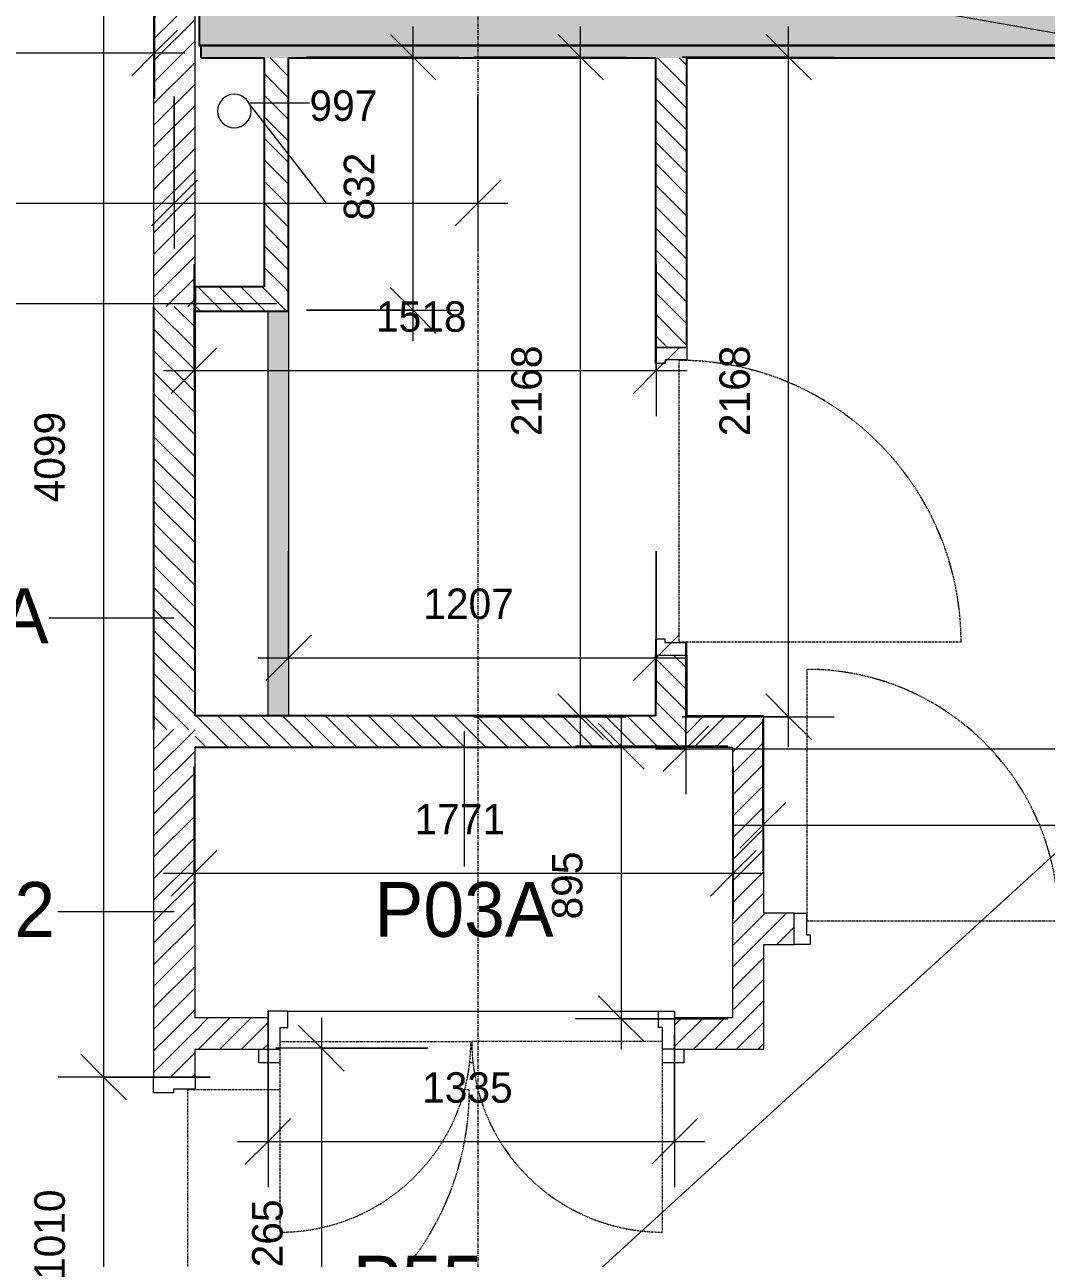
# Model space of a CAD drawing. Header units: millimetres. Extents: x 137829 to 196765, y -3018 to 487290.
# Drawn here: x 152929 to 156284, y 469596 to 473649 of the extents above; entities that cross this region are included whole.
import ezdxf

# ---------------------------------------------------------------- set-up
doc = ezdxf.new("R2010")
doc.units = ezdxf.units.MM
doc.linetypes.add('FCH_Dash 1_5mm', pattern=[3, 1.5, -1.5])
doc.linetypes.add('GridLine', pattern=[21, 12, -3, 3, -3])
for name, color, linetype, lineweight in [('A-ANNO-DIMS', 211, 'Continuous', 5), ('A-ANNO-DIMS-100', 211, 'Continuous', 5), ('A-DOOR', 31, 'Continuous', 15), ('A-DOOR-FRAM', 31, 'Continuous', 5), ('A-GENM', 13, 'Continuous', 15), ('A-WALL', 113, 'Continuous', 15), ('A-WALL-IDEN', 211, 'Continuous', 15), ('A-WALL-PATT', 111, 'Continuous', 15), ('G-ANNO-TEXT', 231, 'Continuous', 5), ('I-WALL', 2, 'Continuous', 15), ('S-GRID', 1, 'Continuous', 5)]:
    doc.layers.add(name, color=color, linetype=linetype, lineweight=lineweight)
doc.styles.add('Akkurat-Light_2', font='Akkurat-Light.ttf', dxfattribs={"height": 180})
doc.styles.add('Akkurat-Light_3', font='Akkurat-Light.ttf', dxfattribs={"height": 100})
doc.dimstyles.new('Diagonal_Cont_AkkuratLight_1_0mm', dxfattribs={"dimscale": 304.8, "dimtxt": 101.480158, "dimasz": 0.492126, "dimexe": 0.492126, "dimexo": 0.0625, "dimgap": 0.328084, "dimtad": 1, "dimdec": 0, "dimzin": 0, "dimdsep": 46, "dimtxsty": 'Akkurat-Light_3', "dimblk1": 'OBLIQUE', "dimblk2": 'OBLIQUE', "dimsah": 1, "dimcen": 0.09, "dimdle": 0.328084, "dimazin": 0, "dimtfac": 1, "dimtdec": 4, "dimtix": 1, "dimtmove": 0, "dimatfit": 3, "dimfxl": 1, "dimtvp": 1, "dimtolj": 1, "dimtzin": 0, "dimarcsym": 0})
doc.dimstyles.new('Diagonal_Cont_AkkuratLight_1_0mm_RED', dxfattribs={"dimscale": 304.8, "dimtxt": 101.480158, "dimasz": 0.492126, "dimexe": 0.492126, "dimexo": 0.0625, "dimgap": 0.328084, "dimtad": 1, "dimdec": 0, "dimzin": 0, "dimdsep": 46, "dimtxsty": 'Akkurat-Light_3', "dimblk1": 'OBLIQUE', "dimblk2": 'OBLIQUE', "dimsah": 1, "dimcen": 0.09, "dimdle": 0.328084, "dimazin": 0, "dimtfac": 1, "dimtdec": 4, "dimtix": 1, "dimtmove": 0, "dimatfit": 3, "dimfxl": 1, "dimtvp": 1, "dimtolj": 1, "dimtzin": 0, "dimarcsym": 0})
doc.dimstyles.new('Diagonal_Cont_AkkuratLight_1_0mm_RED_1', dxfattribs={"dimscale": 304.8, "dimtxt": 101.480158, "dimasz": 0.492126, "dimexe": 0.492126, "dimexo": 0.0625, "dimgap": 0.328084, "dimtad": 1, "dimdec": 0, "dimzin": 0, "dimdsep": 46, "dimtxsty": 'Akkurat-Light_3', "dimblk1": 'OBLIQUE', "dimblk2": 'OBLIQUE', "dimsah": 1, "dimcen": 0.09, "dimdle": 0.328084, "dimazin": 0, "dimtfac": 1, "dimtdec": 4, "dimtix": 1, "dimtmove": 1, "dimatfit": 3, "dimfxl": 1, "dimtvp": 1, "dimtolj": 1, "dimtzin": 0, "dimarcsym": 0})
pattern_1 = [(45, (0, 0), (-35.355339, 35.355339), [])]
pattern_2 = [(135, (0, 0), (-35.355339, -35.355339), [])]

# ---------------------------------------------------------------- blocks, each defined once
blk = doc.blocks.new('FCH_GM_CircularStack_Straight - SVP_110mm-5376978-12-30 - Typical Floor_Partition Types')
at = {"layer": 'A-GENM', "lineweight": 5}
for start, end in [(360, 180), (180, 360)]:
    blk.add_arc((0, 0), 55, start, end, dxfattribs=at)
blk = doc.blocks.new('FCH_DR_Int_Sgl_Blank - DT_02 1010x2110mm FD30S-V56-12-30 - Typical Floor_Partition Types')
at = {"layer": 'A-DOOR'}
for p, q in [((-505, -68), (-505, 68)), ((505, 68), (505, -68))]:
    blk.add_line(p, q, dxfattribs=at)
at = {"layer": 'A-DOOR', "linetype": 'FCH_Dash 1_5mm', "lineweight": 5}
for p, q in [((463, -43), (-463, -43)), ((463, -348), (463, -43)), ((463, -969), (463, -953.3))]:
    blk.add_line(p, q, dxfattribs=at)
blk.add_arc((463, -43), 926, 180, 270, dxfattribs=at)
at = {"layer": 'A-DOOR', "lineweight": 5}
for start, end in [(187.012, 189.2865), (194.0461, 196.7156), (201.1208, 203.8792), (208.2844, 210.9539), (215.7135, 217.988), (232.012, 234.2865), (239.0461, 241.7156), (246.1208, 248.8792), (253.2844, 255.9539), (260.7135, 262.988)]:
    blk.add_arc((463, -43), 926, start, end, dxfattribs=at)
at = {"layer": 'A-DOOR-FRAM'}
for p, q in [((-505, 68), (-505, -68)), ((-453, 68), (-505, 68)), ((-453, 68), (-497, 68)), ((-453, 3), (-453, 68)), ((453, 68), (497, 68)), ((453, 3), (453, 68)), ((453, 68), (505, 68)), ((505, 68), (505, -68)), ((-465, 3), (-453, 3)), ((-465, -68), (-465, 3)), ((465, 3), (453, 3)), ((465, -68), (465, 3)), ((-505, -68), (-465, -68)), ((-497, -68), (-465, -68)), ((497, -68), (465, -68)), ((505, -68), (465, -68))]:
    blk.add_line(p, q, dxfattribs=at)
blk = doc.blocks.new('FCH_DR_Int_Sgl_Blank - DT_09 1010x2110mm-V59-12-30 - Typical Floor_Partition Types')
at = {"layer": 'A-DOOR', "linetype": 'FCH_Dash 1_5mm', "lineweight": 5}
for p, q in [((463, 952.5), (463, 26.5)), ((463, 26.5), (-463, 26.5))]:
    blk.add_line(p, q, dxfattribs=at)
at = {"layer": 'A-DOOR'}
for p, q in [((-505, 51.5), (-505, -51.5)), ((505, -51.5), (505, 51.5))]:
    blk.add_line(p, q, dxfattribs=at)
at = {"layer": 'A-DOOR', "linetype": 'FCH_Dash 1_5mm', "lineweight": 5}
blk.add_arc((463, 26.5), 926, 90, 180, dxfattribs=at)
at = {"layer": 'A-DOOR', "lineweight": 5}
for start, end in [(97.012, 99.2865), (104.0461, 106.7156), (111.1208, 113.8792), (118.2844, 120.9539), (125.7135, 127.988), (142.012, 144.2865), (149.0461, 151.7156), (156.1208, 158.8792), (163.2844, 165.9539), (170.7135, 172.988)]:
    blk.add_arc((463, 26.5), 926, start, end, dxfattribs=at)
at = {"layer": 'A-DOOR-FRAM'}
for p, q in [((-505, 51.5), (-465, 51.5)), ((-505, -51.5), (-505, 51.5)), ((-497, 51.5), (-465, 51.5)), ((-465, 51.5), (-465, -19.5)), ((465, 51.5), (465, -19.5)), ((497, 51.5), (465, 51.5)), ((505, 51.5), (465, 51.5)), ((505, -51.5), (505, 51.5)), ((-465, -19.5), (-453, -19.5)), ((-453, -19.5), (-453, -51.5)), ((453, -19.5), (453, -51.5)), ((465, -19.5), (453, -19.5)), ((-453, -51.5), (-505, -51.5)), ((-453, -51.5), (-497, -51.5)), ((453, -51.5), (497, -51.5)), ((453, -51.5), (505, -51.5))]:
    blk.add_line(p, q, dxfattribs=at)
blk = doc.blocks.new('FCH_DR_Ext_O__Dbl_Eq_Blank - DT_10 Type 04_1335x2110mm-V60-12-30 - Typical Floor_Partition Types')
at = {"layer": 'A-DOOR', "linetype": 'FCH_Dash 1_5mm', "lineweight": 5}
for p, q in [((-627.5, 652.5), (-627.5, 51.5)), ((627.5, 652.5), (627.5, 51.5)), ((-627.5, 26.5), (-1.5, 26.5)), ((627.5, 26.5), (1.5, 26.5))]:
    blk.add_line(p, q, dxfattribs=at)
at = {"layer": 'A-DOOR', "lineweight": 5}
for p, q in [((-697.5, 51.5), (-697.5, 96.5)), ((-697.5, 96.5), (-627.5, 96.5)), ((-6.1, 96.5), (6.1, 96.5)), ((627.5, 96.5), (697.5, 96.5)), ((697.5, 96.5), (697.5, 51.5)), ((3.1, 51.5), (-3.1, 51.5)), ((602.5, -73.5), (-614.5, -73.5))]:
    blk.add_line(p, q, dxfattribs=at)
at = {"layer": 'A-DOOR'}
for p, q in [((-667.5, -73.5), (-667.5, 51.5)), ((667.5, 51.5), (667.5, -73.5))]:
    blk.add_line(p, q, dxfattribs=at)
at = {"layer": 'A-DOOR', "linetype": 'FCH_Dash 1_5mm', "lineweight": 5}
for centre, start, end in [((-627.5, 26.5), 360, 90), ((627.5, 26.5), 90, 180)]:
    blk.add_arc(centre, 626, start, end, dxfattribs=at)
at = {"layer": 'A-DOOR', "lineweight": 5}
for centre, start, end in [((-627.5, 26.5), 78.9984, 81.6686), ((-627.5, 26.5), 70.1975, 73.2884), ((-627.5, 26.5), 61.7116, 64.8025), ((-627.5, 26.5), 53.3314, 56.0016), ((-627.5, 26.5), 33.9984, 36.6686), ((-627.5, 26.5), 25.1975, 28.2884), ((-627.5, 26.5), 16.7116, 19.8025), ((-627.5, 26.5), 8.3314, 11.0016), ((627.5, 26.5), 168.9984, 171.6686)]:
    blk.add_arc(centre, 626, start, end, dxfattribs=at)
at = {"layer": 'A-DOOR-FRAM'}
for p, q in [((-667.5, 51.5), (-659.5, 51.5)), ((-667.5, -73.5), (-667.5, 51.5)), ((-659.5, 51.5), (-627.5, 51.5)), ((-627.5, 51.5), (-627.5, -19.5)), ((627.5, 51.5), (627.5, -19.5)), ((659.5, 51.5), (627.5, 51.5)), ((667.5, 51.5), (659.5, 51.5)), ((667.5, -73.5), (667.5, 51.5)), ((-627.5, -19.5), (-614.5, -19.5)), ((-614.5, -19.5), (-614.5, -73.5)), ((602.5, -19.5), (602.5, -73.5)), ((627.5, -19.5), (602.5, -19.5)), ((-659.5, -73.5), (-667.5, -73.5)), ((-614.5, -73.5), (-659.5, -73.5)), ((602.5, -73.5), (659.5, -73.5)), ((659.5, -73.5), (667.5, -73.5))]:
    blk.add_line(p, q, dxfattribs=at)
blk = doc.blocks.new('FCH_DR_Int_Sgl_Blank - DT_01 910 x 2110mm-10477668-12-30 - Typical Floor_Partition Types')
at = {"layer": 'A-DOOR'}
for p, q in [((-455, -51.5), (-455, 51.5)), ((455, 51.5), (455, -51.5))]:
    blk.add_line(p, q, dxfattribs=at)
at = {"layer": 'A-DOOR', "linetype": 'FCH_Dash 1_5mm', "lineweight": 5}
for p, q in [((413, -26.5), (-413, -26.5)), ((413, -852.5), (413, -26.5))]:
    blk.add_line(p, q, dxfattribs=at)
blk.add_arc((413, -26.5), 826, 180, 270, dxfattribs=at)
at = {"layer": 'A-DOOR', "lineweight": 5}
for start, end in [(187.614, 190.0711), (195.2602, 198.1277), (202.97, 205.8962), (210.8376, 213.5682), (219.335, 221.196), (228.804, 230.665), (236.4318, 239.1624), (244.1038, 247.03), (251.8723, 254.7398), (259.9289, 262.386)]:
    blk.add_arc((413, -26.5), 826, start, end, dxfattribs=at)
at = {"layer": 'A-DOOR-FRAM'}
for p, q in [((-455, 51.5), (-455, -51.5)), ((-403, 51.5), (-455, 51.5)), ((-403, 51.5), (-447, 51.5)), ((-403, 19.5), (-403, 51.5)), ((403, 51.5), (447, 51.5)), ((403, 19.5), (403, 51.5)), ((403, 51.5), (455, 51.5)), ((455, 51.5), (455, -51.5)), ((-415, 19.5), (-403, 19.5)), ((-415, -51.5), (-415, 19.5)), ((415, 19.5), (403, 19.5)), ((415, -51.5), (415, 19.5)), ((-455, -51.5), (-415, -51.5)), ((-447, -51.5), (-415, -51.5)), ((447, -51.5), (415, -51.5)), ((455, -51.5), (415, -51.5))]:
    blk.add_line(p, q, dxfattribs=at)
blk = doc.blocks.new('DIMBLOCK11-12-30 - Typical Floor_Partition Types')
at = {"layer": 'A-ANNO-DIMS-100'}
for p, q in [((152084.2, 473412.6), (152084.2, 472912.6)), ((152084.2, 473062.6), (152084.2, 473412.6)), ((153420.2, 473412.6), (153420.2, 472912.6)), ((153420.2, 473062.6), (153420.2, 473412.6)), ((152084.2, 473062.6), (153420.2, 473062.6))]:
    blk.add_line(p, q, dxfattribs=at)
at = {"layer": 'A-ANNO-DIMS-100', "lineweight": 18}
for p, q in [((152084.2, 473062.6), (152159.2, 473137.6)), ((153420.2, 473062.6), (153495.2, 473137.6)), ((152084.2, 473062.6), (152009.2, 472987.6)), ((153420.2, 473062.6), (153345.2, 472987.6))]:
    blk.add_line(p, q, dxfattribs=at)
at = {"layer": 'A-ANNO-DIMS-100', "color": 0, "insert": (152590.6, 473290.1), "char_height": 100, "width": 388.033, "attachment_point": 1, "line_spacing_factor": 1.032002, "style": 'Akkurat-Light_3'}
blk.add_mtext('1336', dxfattribs=at)
blk = doc.blocks.new('_Oblique')
at = {"color": 0, "linetype": 'ByBlock', "lineweight": -2}
blk.add_line((-0.5, -0.5), (0.5, 0.5), dxfattribs=at)
blk = doc.blocks.new('DIMBLOCK12-12-30 - Typical Floor_Partition Types')
at = {"layer": 'A-ANNO-DIMS-100'}
for p, q in [((153420.2, 473412.6), (153420.2, 472912.6)), ((153420.2, 473062.6), (153420.2, 473412.6)), ((153664.1, 473391.3), (153918.7, 473062.6)), ((153864.1, 473391.3), (153664.1, 473391.3)), ((154417.2, 473412.6), (154417.2, 472912.6)), ((154417.2, 473062.6), (154417.2, 473412.6)), ((153420.2, 473062.6), (154517.2, 473062.6))]:
    blk.add_line(p, q, dxfattribs=at)
at = {"layer": 'A-ANNO-DIMS-100', "lineweight": 18}
for p, q in [((153420.2, 473062.6), (153495.2, 473137.6)), ((154417.2, 473062.6), (154492.2, 473137.6)), ((153420.2, 473062.6), (153345.2, 472987.6)), ((154417.2, 473062.6), (154342.2, 472987.6))]:
    blk.add_line(p, q, dxfattribs=at)
at = {"layer": 'A-ANNO-DIMS-100', "color": 0, "insert": (153864.1, 473432.8), "char_height": 100, "width": 291.024, "attachment_point": 1, "line_spacing_factor": 1.032002, "style": 'Akkurat-Light_3'}
blk.add_mtext('997', dxfattribs=at)
blk = doc.blocks.new('DIMBLOCK121-12-30 - Typical Floor_Partition Types')
at = {"layer": 'A-ANNO-DIMS-100'}
for p, q in [((153903.3, 470386.1), (153903.3, 468921.5)), ((154253.3, 470286.1), (153753.3, 470286.1)), ((153903.3, 470286.1), (154253.3, 470286.1)), ((154253.3, 469021.5), (153753.3, 469021.5)), ((153903.3, 469021.5), (154253.3, 469021.5))]:
    blk.add_line(p, q, dxfattribs=at)
at = {"layer": 'A-ANNO-DIMS-100', "lineweight": 18}
for p, q in [((153903.3, 470286.1), (153828.3, 470361.1)), ((153903.3, 470286.1), (153978.3, 470211.1)), ((153903.3, 469021.5), (153828.3, 469096.5)), ((153903.3, 469021.5), (153978.3, 468946.5))]:
    blk.add_line(p, q, dxfattribs=at)
at = {"layer": 'A-ANNO-DIMS-100', "color": 0, "insert": (153675.8, 469492.1), "char_height": 100, "width": 388.033, "attachment_point": 1, "rotation": 90, "line_spacing_factor": 1.032002, "style": 'Akkurat-Light_3'}
blk.add_mtext('1265', dxfattribs=at)
blk = doc.blocks.new('DIMBLOCK122-12-30 - Typical Floor_Partition Types')
at = {"layer": 'A-ANNO-DIMS-100'}
for p, q in [((153485.2, 471211.3), (153485.2, 470711.3)), ((153485.2, 470861.3), (153485.2, 471211.3)), ((155256.2, 471211.3), (155256.2, 470711.3)), ((155256.2, 470861.3), (155256.2, 471211.3)), ((153385.2, 470861.3), (155356.2, 470861.3))]:
    blk.add_line(p, q, dxfattribs=at)
at = {"layer": 'A-ANNO-DIMS-100', "lineweight": 18}
for p, q in [((153485.2, 470861.3), (153560.2, 470936.3)), ((155256.2, 470861.3), (155331.2, 470936.3)), ((153485.2, 470861.3), (153410.2, 470786.3)), ((155256.2, 470861.3), (155181.2, 470786.3))]:
    blk.add_line(p, q, dxfattribs=at)
at = {"layer": 'A-ANNO-DIMS-100', "color": 0, "insert": (154209.1, 471088.8), "char_height": 100, "width": 388.033, "attachment_point": 1, "line_spacing_factor": 1.032002, "style": 'Akkurat-Light_3'}
blk.add_mtext('1771', dxfattribs=at)
blk = doc.blocks.new('DIMBLOCK123-12-30 - Typical Floor_Partition Types')
at = {"layer": 'A-ANNO-DIMS-100', "lineweight": 18}
for p, q in [((154888, 471278.1), (154813, 471353.1)), ((154888, 471278.1), (154963, 471203.1)), ((154888, 470383.1), (154813, 470458.1)), ((154888, 470383.1), (154963, 470308.1))]:
    blk.add_line(p, q, dxfattribs=at)
at = {"layer": 'A-ANNO-DIMS-100'}
for p, q in [((154888, 471378.1), (154888, 470283.1)), ((155238, 471278.1), (154738, 471278.1)), ((154888, 471278.1), (155238, 471278.1)), ((155238, 470383.1), (154738, 470383.1)), ((154888, 470383.1), (155238, 470383.1))]:
    blk.add_line(p, q, dxfattribs=at)
at = {"layer": 'A-ANNO-DIMS-100', "color": 0, "insert": (154660.5, 470709.3), "char_height": 100, "width": 291.024, "attachment_point": 1, "rotation": 90, "line_spacing_factor": 1.032002, "style": 'Akkurat-Light_3'}
blk.add_mtext('895', dxfattribs=at)
blk = doc.blocks.new('DIMBLOCK124-12-30 - Typical Floor_Partition Types')
at = {"layer": 'A-ANNO-DIMS-100'}
for p, q in [((153485.2, 472862.6), (153485.2, 472362.6)), ((153485.2, 472512.6), (153485.2, 472862.6)), ((155003.3, 472862.6), (155003.3, 472362.6)), ((155003.3, 472512.6), (155003.3, 472862.6)), ((153385.2, 472512.6), (155103.3, 472512.6))]:
    blk.add_line(p, q, dxfattribs=at)
at = {"layer": 'A-ANNO-DIMS-100', "lineweight": 18}
for p, q in [((153485.2, 472512.6), (153560.2, 472587.6)), ((155003.3, 472512.6), (155078.3, 472587.6)), ((153485.2, 472512.6), (153410.2, 472437.6)), ((155003.3, 472512.6), (154928.3, 472437.6))]:
    blk.add_line(p, q, dxfattribs=at)
at = {"layer": 'A-ANNO-DIMS-100', "color": 0, "insert": (154082.6, 472740.1), "char_height": 100, "width": 388.033, "attachment_point": 1, "line_spacing_factor": 1.032002, "style": 'Akkurat-Light_3'}
blk.add_mtext('1518', dxfattribs=at)
blk = doc.blocks.new('DIMBLOCK125-12-30 - Typical Floor_Partition Types')
at = {"layer": 'A-ANNO-DIMS-100'}
for p, q in [((154754.4, 471275.1), (154754.4, 473642.7)), ((154404.4, 473542.7), (154904.4, 473542.7)), ((154754.4, 473542.7), (154404.4, 473542.7)), ((154404.4, 471375.1), (154904.4, 471375.1)), ((154754.4, 471375.1), (154404.4, 471375.1))]:
    blk.add_line(p, q, dxfattribs=at)
at = {"layer": 'A-ANNO-DIMS-100', "lineweight": 18}
for p, q in [((154754.4, 473542.7), (154679.4, 473617.7)), ((154754.4, 473542.7), (154829.4, 473467.7)), ((154754.4, 471375.1), (154679.4, 471450.1)), ((154754.4, 471375.1), (154829.4, 471300.1))]:
    blk.add_line(p, q, dxfattribs=at)
at = {"layer": 'A-ANNO-DIMS-100', "color": 0, "insert": (154526.9, 472297.2), "char_height": 100, "width": 388.033, "attachment_point": 1, "rotation": 90, "line_spacing_factor": 1.032002, "style": 'Akkurat-Light_3'}
blk.add_mtext('2168', dxfattribs=at)
blk = doc.blocks.new('DIMBLOCK126-12-30 - Typical Floor_Partition Types')
at = {"layer": 'A-ANNO-DIMS-100'}
for p, q in [((155438, 471275.1), (155438, 473642.7)), ((155088, 473542.7), (155588, 473542.7)), ((155438, 473542.7), (155088, 473542.7)), ((155088, 471375.1), (155588, 471375.1)), ((155438, 471375.1), (155088, 471375.1))]:
    blk.add_line(p, q, dxfattribs=at)
at = {"layer": 'A-ANNO-DIMS-100', "lineweight": 18}
for p, q in [((155438, 473542.7), (155363, 473617.7)), ((155438, 473542.7), (155513, 473467.7)), ((155438, 471375.1), (155363, 471450.1)), ((155438, 471375.1), (155513, 471300.1))]:
    blk.add_line(p, q, dxfattribs=at)
at = {"layer": 'A-ANNO-DIMS-100', "color": 0, "insert": (155210.5, 472297.2), "char_height": 100, "width": 388.033, "attachment_point": 1, "rotation": 90, "line_spacing_factor": 1.032002, "style": 'Akkurat-Light_3'}
blk.add_mtext('2168', dxfattribs=at)
blk = doc.blocks.new('DIMBLOCK127-12-30 - Typical Floor_Partition Types')
at = {"layer": 'A-ANNO-DIMS-100'}
for p, q in [((155100.3, 471620.4), (155100.3, 471120.4)), ((155100.3, 471270.4), (155100.3, 471620.4)), ((160670.2, 470920.4), (160670.2, 471420.4)), ((155000.3, 471270.4), (160770.2, 471270.4)), ((160670.2, 471270.4), (160670.2, 470920.4))]:
    blk.add_line(p, q, dxfattribs=at)
at = {"layer": 'A-ANNO-DIMS-100', "lineweight": 18}
for p, q in [((155100.3, 471270.4), (155175.3, 471345.4)), ((160670.2, 471270.4), (160745.2, 471345.4)), ((155100.3, 471270.4), (155025.3, 471195.4)), ((160670.2, 471270.4), (160595.2, 471195.4))]:
    blk.add_line(p, q, dxfattribs=at)
at = {"layer": 'A-ANNO-DIMS-100', "color": 0, "insert": (157723.6, 471498), "char_height": 100, "width": 388.033, "attachment_point": 1, "line_spacing_factor": 1.032002, "style": 'Akkurat-Light_3'}
blk.add_mtext('5570', dxfattribs=at)
blk = doc.blocks.new('DIMBLOCK128-12-30 - Typical Floor_Partition Types')
at = {"layer": 'A-ANNO-DIMS-100'}
for p, q in [((155353.2, 471368.9), (155353.2, 470868.9)), ((155353.2, 471018.9), (155353.2, 471368.9)), ((160670.2, 471368.9), (160670.2, 470868.9)), ((160670.2, 471018.9), (160670.2, 471368.9)), ((155253.2, 471018.9), (160770.2, 471018.9))]:
    blk.add_line(p, q, dxfattribs=at)
at = {"layer": 'A-ANNO-DIMS-100', "lineweight": 18}
for p, q in [((155353.2, 471018.9), (155428.2, 471093.9)), ((160670.2, 471018.9), (160745.2, 471093.9)), ((155353.2, 471018.9), (155278.2, 470943.9)), ((160670.2, 471018.9), (160595.2, 470943.9))]:
    blk.add_line(p, q, dxfattribs=at)
at = {"layer": 'A-ANNO-DIMS-100', "color": 0, "insert": (157850.1, 471246.4), "char_height": 100, "width": 388.033, "attachment_point": 1, "line_spacing_factor": 1.032002, "style": 'Akkurat-Light_3'}
blk.add_mtext('5317', dxfattribs=at)
blk = doc.blocks.new('DIMBLOCK155-12-30 - Typical Floor_Partition Types')
at = {"layer": 'A-ANNO-DIMS-100'}
for p, q in [((152149.2, 473905.9), (152149.2, 473405.9)), ((152149.2, 473555.9), (152149.2, 473905.9)), ((153355.2, 473905.9), (153355.2, 473405.9)), ((153355.2, 473555.9), (153355.2, 473905.9)), ((152049.2, 473555.9), (153455.2, 473555.9))]:
    blk.add_line(p, q, dxfattribs=at)
at = {"layer": 'A-ANNO-DIMS-100', "lineweight": 18}
for p, q in [((152149.2, 473555.9), (152224.2, 473630.9)), ((153355.2, 473555.9), (153430.2, 473630.9)), ((152149.2, 473555.9), (152074.2, 473480.9)), ((153355.2, 473555.9), (153280.2, 473480.9))]:
    blk.add_line(p, q, dxfattribs=at)
at = {"layer": 'A-ANNO-DIMS-100', "color": 0, "insert": (152590.6, 473783.4), "char_height": 100, "width": 388.033, "attachment_point": 1, "line_spacing_factor": 1.032002, "style": 'Akkurat-Light_3'}
blk.add_mtext('1206', dxfattribs=at)
blk = doc.blocks.new('DIMBLOCK167-12-30 - Typical Floor_Partition Types')
at = {"layer": 'A-ANNO-DIMS-100', "lineweight": 18}
for p, q in [((153188.1, 474290.8), (153113.1, 474365.8)), ((153188.1, 474290.8), (153263.1, 474215.8)), ((153188.1, 470191.4), (153113.1, 470266.4)), ((153188.1, 470191.4), (153263.1, 470116.4))]:
    blk.add_line(p, q, dxfattribs=at)
at = {"layer": 'A-ANNO-DIMS-100'}
for p, q in [((153188.1, 474390.8), (153188.1, 470191.4)), ((153538.1, 474290.8), (153038.1, 474290.8)), ((153188.1, 474290.8), (153538.1, 474290.8)), ((153538.1, 470191.4), (153038.1, 470191.4)), ((153188.1, 470191.4), (153538.1, 470191.4))]:
    blk.add_line(p, q, dxfattribs=at)
at = {"layer": 'A-ANNO-DIMS-100', "color": 0, "insert": (152960.6, 472079.4), "char_height": 100, "width": 388.033, "attachment_point": 1, "rotation": 90, "line_spacing_factor": 1.032002, "style": 'Akkurat-Light_3'}
blk.add_mtext('4099', dxfattribs=at)
blk = doc.blocks.new('DIMBLOCK168-12-30 - Typical Floor_Partition Types')
at = {"layer": 'A-ANNO-DIMS-100', "lineweight": 18}
for p, q in [((153188.1, 470191.4), (153113.1, 470266.4)), ((153188.1, 470191.4), (153263.1, 470116.4)), ((153188.1, 469181.4), (153113.1, 469256.4)), ((153188.1, 469181.4), (153263.1, 469106.4))]:
    blk.add_line(p, q, dxfattribs=at)
at = {"layer": 'A-ANNO-DIMS-100'}
for p, q in [((153538.1, 470191.4), (153038.1, 470191.4)), ((153188.1, 470191.4), (153188.1, 469181.4)), ((153188.1, 470191.4), (153538.1, 470191.4)), ((153538.1, 469181.4), (153038.1, 469181.4)), ((153188.1, 469181.4), (153538.1, 469181.4))]:
    blk.add_line(p, q, dxfattribs=at)
at = {"layer": 'A-ANNO-DIMS-100', "color": 0, "insert": (152960.6, 469524.7), "char_height": 100, "width": 388.033, "attachment_point": 1, "rotation": 90, "line_spacing_factor": 1.032002, "style": 'Akkurat-Light_3'}
blk.add_mtext('1010', dxfattribs=at)
blk = doc.blocks.new('DIMBLOCK242-12-30 - Typical Floor_Partition Types')
at = {"layer": 'A-ANNO-DIMS-100'}
for p, q in [((153795.8, 471918.9), (153795.8, 471418.9)), ((153795.8, 471568.9), (153795.8, 471918.9)), ((155003.3, 471918.9), (155003.3, 471418.9)), ((155003.3, 471568.9), (155003.3, 471918.9)), ((153695.8, 471568.9), (155103.3, 471568.9))]:
    blk.add_line(p, q, dxfattribs=at)
at = {"layer": 'A-ANNO-DIMS-100', "lineweight": 18}
for p, q in [((153795.8, 471568.9), (153870.8, 471643.9)), ((155003.3, 471568.9), (155078.3, 471643.9)), ((153795.8, 471568.9), (153720.8, 471493.9)), ((155003.3, 471568.9), (154928.3, 471493.9))]:
    blk.add_line(p, q, dxfattribs=at)
at = {"layer": 'A-ANNO-DIMS-100', "color": 0, "insert": (154237.9, 471796.4), "char_height": 100, "width": 388.033, "attachment_point": 1, "line_spacing_factor": 1.032002, "style": 'Akkurat-Light_3'}
blk.add_mtext('1207', dxfattribs=at)
blk = doc.blocks.new('DIMBLOCK243-12-30 - Typical Floor_Partition Types')
at = {"layer": 'A-ANNO-DIMS-100'}
for p, q in [((154204.4, 472610.6), (154204.4, 473642.7)), ((153854.4, 473542.7), (154354.4, 473542.7)), ((154204.4, 473542.7), (153854.4, 473542.7)), ((153854.4, 472710.6), (154354.4, 472710.6)), ((154204.4, 472710.6), (153854.4, 472710.6))]:
    blk.add_line(p, q, dxfattribs=at)
at = {"layer": 'A-ANNO-DIMS-100', "lineweight": 18}
for p, q in [((154204.4, 473542.7), (154129.4, 473617.7)), ((154204.4, 473542.7), (154279.4, 473467.7)), ((154204.4, 472710.6), (154129.4, 472785.6)), ((154204.4, 472710.6), (154279.4, 472635.6))]:
    blk.add_line(p, q, dxfattribs=at)
at = {"layer": 'A-ANNO-DIMS-100', "color": 0, "insert": (153976.9, 473005.4), "char_height": 100, "width": 291.024, "attachment_point": 1, "rotation": 90, "line_spacing_factor": 1.032002, "style": 'Akkurat-Light_3'}
blk.add_mtext('832', dxfattribs=at)
blk = doc.blocks.new('DIMBLOCK290-12-30 - Typical Floor_Partition Types')
at = {"layer": 'A-ANNO-DIMS-100'}
for p, q in [((153728.2, 470329.9), (153728.2, 469829.9)), ((153728.2, 469979.9), (153728.2, 470329.9)), ((155063.2, 470329.9), (155063.2, 469829.9)), ((155063.2, 469979.9), (155063.2, 470329.9)), ((153628.2, 469979.9), (155163.2, 469979.9))]:
    blk.add_line(p, q, dxfattribs=at)
at = {"layer": 'A-ANNO-DIMS-100', "lineweight": 18}
for p, q in [((153728.2, 469979.9), (153803.2, 470054.9)), ((155063.2, 469979.9), (155138.2, 470054.9)), ((153728.2, 469979.9), (153653.2, 469904.9)), ((155063.2, 469979.9), (154988.2, 469904.9))]:
    blk.add_line(p, q, dxfattribs=at)
at = {"layer": 'A-ANNO-DIMS-100', "color": 0, "insert": (154234.1, 470207.4), "char_height": 100, "width": 388.033, "attachment_point": 1, "line_spacing_factor": 1.032002, "style": 'Akkurat-Light_3'}
blk.add_mtext('1335', dxfattribs=at)

msp = doc.modelspace()

# ---------------------------------------------------------------- hatches: boundary and pattern name
at = {"layer": 'A-WALL-PATT', "lineweight": 5}
h = msp.add_hatch(dxfattribs=at)
h.set_pattern_fill('FP_14', color=6, style=0, pattern_type=2)
h.set_pattern_definition(pattern_1)
h.paths.add_polyline_path([(153488.2, 472723.1), (153488.2, 473930.2), (153352.2, 473930.2), (153352.2, 472723.1)], flags=0)
at = {"layer": 'A-WALL-PATT'}
for color, points in [(256, [(153957.6, 473580.2), (160757.2, 473580.2), (160757.2, 473930.2), (153502.2, 473930.2), (153502.2, 473580.2)]), (1, [(160757.2, 473539.7), (160757.2, 473580.2), (153507.2, 473580.2), (153507.2, 473539.7), (157661.1, 473539.7)])]:
    msp.add_hatch(color=color, dxfattribs=at).paths.add_polyline_path(points, flags=0)
at = {"layer": 'A-WALL-PATT', "lineweight": 5}
h = msp.add_hatch(dxfattribs=at)
h.set_pattern_fill('FP_15', style=0, pattern_type=2)
h.set_pattern_definition(pattern_2)
h.paths.add_polyline_path([(153795.8, 472787.6), (153795.8, 473539.7), (153715.8, 473539.7), (153715.8, 472787.6)], flags=0)
h = msp.add_hatch(dxfattribs=at)
h.set_pattern_fill('FP_15', color=92, style=0, pattern_type=2)
h.set_pattern_definition(pattern_2)
h.paths.add_polyline_path([(155000.3, 471275.1), (155103.3, 471275.1), (155103.3, 471578.1), (155000.3, 471578.1), (155000.3, 471378.1)], flags=0)
h.paths.add_polyline_path([(155000.3, 472588.1), (155103.3, 472588.1), (155103.3, 473539.7), (155000.3, 473539.7), (155000.3, 472920.7)], flags=0)
h = msp.add_hatch(dxfattribs=at)
h.set_pattern_fill('FP_15', style=0, pattern_type=2)
h.set_pattern_definition(pattern_2)
h.paths.add_polyline_path([(153488.2, 472707.6), (153795.8, 472707.6), (153795.8, 472787.6), (153488.2, 472787.6)], flags=0)
h = msp.add_hatch(dxfattribs=at)
h.set_pattern_fill('FP_15', color=6, style=0, pattern_type=2)
h.set_pattern_definition(pattern_2)
h.paths.add_polyline_path([(153488.2, 471333.1), (153488.2, 472723.1), (153352.2, 472723.1), (153352.2, 471333.1)], flags=0)
h = msp.add_hatch(dxfattribs=at)
h.set_pattern_fill('FP_15', color=92, style=0, pattern_type=2)
h.set_pattern_definition(pattern_2)
h.paths.add_polyline_path([(153957.6, 471275.1), (155000.3, 471275.1), (155000.3, 471378.1), (153488.2, 471378.1), (153488.2, 471275.1)], flags=0)
h = msp.add_hatch(dxfattribs=at)
h.set_pattern_fill('FP_14', color=92, style=0, pattern_type=2)
h.set_pattern_definition(pattern_1)
h.paths.add_polyline_path([(155253.2, 471275.1), (155253.2, 471378.1), (155103.3, 471378.1), (155103.3, 471275.1)], flags=0)
h = msp.add_hatch(dxfattribs=at)
h.set_pattern_fill('FP_14', color=92, style=0, pattern_type=2)
h.set_pattern_definition(pattern_1)
h.paths.add_polyline_path([(155356.2, 470283.1), (155356.2, 471378.1), (155253.2, 471378.1), (155253.2, 470283.1)], flags=0)
h = msp.add_hatch(dxfattribs=at)
h.set_pattern_fill('FP_14', color=6, style=0, pattern_type=2)
h.set_pattern_definition(pattern_1)
h.paths.add_polyline_path([(153352.2, 470328.1), (153488.2, 470328.1), (153488.2, 471333.1), (153352.2, 471333.1), (153352.2, 470976.4)], flags=0)
h = msp.add_hatch(dxfattribs=at)
h.set_pattern_fill('FP_14', color=92, style=0, pattern_type=2)
h.set_pattern_definition(pattern_1)
h.paths.add_polyline_path([(156366.2, 470627), (160667.2, 470627), (160667.2, 470730), (156366.2, 470730), (156366.2, 470659)], flags=0)
h.paths.add_polyline_path([(155356.2, 470627), (155456.2, 470627), (155456.2, 470730), (155356.2, 470730), (155356.2, 470659)], flags=0)
h = msp.add_hatch(dxfattribs=at)
h.set_pattern_fill('FP_14', color=92, style=0, pattern_type=2)
h.set_pattern_definition(pattern_1)
h.paths.add_polyline_path([(153728.2, 470283.1), (153728.2, 470386.1), (153488.2, 470386.1), (153488.2, 470283.1)], flags=0)
h.paths.add_polyline_path([(155253.2, 470283.1), (155253.2, 470386.1), (155063.2, 470386.1), (155063.2, 470283.1)], flags=0)
h = msp.add_hatch(dxfattribs=at)
h.set_pattern_fill('FP_14', color=6, style=0, pattern_type=2)
h.set_pattern_definition(pattern_1)
h.paths.add_polyline_path([(153488.2, 466520.8), (153488.2, 469181.4), (153352.2, 469181.4), (153352.2, 466520.8)], flags=0)
h.paths.add_polyline_path([(153488.2, 470191.4), (153488.2, 470328.1), (153352.2, 470328.1), (153352.2, 470191.4), (153417.2, 470191.4)], flags=0)
at = {"layer": 'I-WALL'}
msp.add_hatch(color=30, dxfattribs=at).paths.add_polyline_path([(153795.8, 471378.1), (153795.8, 472707.6), (153728.3, 472707.6), (153728.3, 471378.1)], flags=0)

# ---------------------------------------------------------------- linework, layer by layer
at = {"layer": 'A-WALL', "lineweight": 25}
for p, q in [((153502.2, 473930.2), (153502.2, 473580.2)), ((153502.2, 473580.2), (160757.2, 473580.2))]:
    msp.add_line(p, q, dxfattribs=at)
at = {"layer": 'A-WALL-IDEN'}
for p, q in [((153755.8, 472732), (152705, 472732)), ((153420.2, 471699.3), (153007.6, 471699.3)), ((154372.1, 471326.6), (154372.1, 470883.8)), ((153420.2, 470734.7), (153037.6, 470734.7))]:
    msp.add_line(p, q, dxfattribs=at)
at = {"layer": 'G-ANNO-TEXT', "color": 1, "lineweight": 15}
for p, q in [((154098, 468902.8), (163111.6, 477135)), ((153521.5, 474111.6), (162817.8, 472482.3))]:
    msp.add_line(p, q, dxfattribs=at)
at = {"layer": 'I-WALL', "color": 211, "lineweight": 13}
for p, q in [((153352.2, 473930.2), (153352.2, 472723.1)), ((153488.2, 472787.6), (153488.2, 473930.2)), ((153352.2, 471333.1), (153352.2, 470191.4)), ((153488.2, 470386.1), (153488.2, 471275.1)), ((153488.2, 470191.4), (153488.2, 470283.1))]:
    msp.add_line(p, q, dxfattribs=at)
at = {"layer": 'I-WALL', "color": 10, "lineweight": 25}
for p, q in [((160757.2, 473580.2), (153507.2, 473580.2)), ((153507.2, 473580.2), (153507.2, 473539.7)), ((153507.2, 473539.7), (153715.8, 473539.7)), ((153795.8, 473539.7), (155000.3, 473539.7)), ((155103.3, 473539.7), (160667.2, 473539.7))]:
    msp.add_line(p, q, dxfattribs=at)
at = {"layer": 'I-WALL', "color": 30, "lineweight": 25}
for p, q in [((153715.8, 473539.7), (153715.8, 472787.6)), ((153795.8, 472707.6), (153795.8, 473539.7)), ((153715.8, 472787.6), (153488.2, 472787.6)), ((153488.2, 472787.6), (153488.2, 472707.6)), ((153488.2, 472707.6), (153795.8, 472707.6))]:
    msp.add_line(p, q, dxfattribs=at)
at = {"layer": 'I-WALL', "lineweight": 25}
for p, q in [((155000.3, 473539.7), (155000.3, 472588.1)), ((155103.3, 472588.1), (155103.3, 473539.7)), ((155000.3, 471578.1), (155000.3, 471378.1)), ((155103.3, 471378.1), (155103.3, 471578.1)), ((155000.3, 471378.1), (153488.2, 471378.1)), ((153488.2, 471275.1), (155103.3, 471275.1))]:
    msp.add_line(p, q, dxfattribs=at)
at = {"layer": 'I-WALL', "color": 210, "lineweight": 25}
for p, q in [((153352.2, 472723.1), (153352.2, 471333.1)), ((153488.2, 471378.1), (153488.2, 472707.6))]:
    msp.add_line(p, q, dxfattribs=at)
at = {"layer": 'I-WALL'}
for p, q in [((153728.3, 471378.1), (153728.3, 472707.6)), ((153795.8, 472707.6), (153795.8, 471378.1))]:
    msp.add_line(p, q, dxfattribs=at)
at = {"layer": 'I-WALL', "color": 90, "lineweight": 13}
for p, q in [((155356.2, 471378.1), (155103.3, 471378.1)), ((155356.2, 470730), (155356.2, 471378.1)), ((155103.3, 471275.1), (155253.2, 471275.1)), ((155253.2, 471275.1), (155253.2, 470386.1)), ((155456.2, 470730), (155356.2, 470730)), ((155356.2, 470627), (155456.2, 470627)), ((155356.2, 470283.1), (155356.2, 470627)), ((153728.2, 470386.1), (153488.2, 470386.1)), ((155253.2, 470386.1), (155063.2, 470386.1)), ((153488.2, 470283.1), (153728.2, 470283.1)), ((155063.2, 470283.1), (155356.2, 470283.1))]:
    msp.add_line(p, q, dxfattribs=at)
at = {"layer": 'S-GRID', "linetype": 'GridLine'}
msp.add_line((154417.2, 486190.2), (154417.2, 442030), dxfattribs=at)

# ---------------------------------------------------------------- block references
at = {"layer": 'A-DOOR'}
for name, p, rotation in [('FCH_DR_Int_Sgl_Blank - DT_09 1010x2110mm-V59-12-30 - Typical Floor_Partition Types', (155051.8, 472083.1), 270), ('FCH_DR_Int_Sgl_Blank - DT_01 910 x 2110mm-10477668-12-30 - Typical Floor_Partition Types', (155911.2, 470678.5), 180), ('FCH_DR_Ext_O__Dbl_Eq_Blank - DT_10 Type 04_1335x2110mm-V60-12-30 - Typical Floor_Partition Types', (154395.7, 470334.6), 180), ('FCH_DR_Int_Sgl_Blank - DT_02 1010x2110mm FD30S-V56-12-30 - Typical Floor_Partition Types', (153420.2, 469686.4), 90)]:
    msp.add_blockref(name, p, dxfattribs=dict(at, rotation=rotation))
at = {"layer": 'A-GENM', "lineweight": 5}
msp.add_blockref('FCH_GM_CircularStack_Straight - SVP_110mm-5376978-12-30 - Typical Floor_Partition Types', (153617.2, 473365.2), dxfattribs=at)

# ---------------------------------------------------------------- texts
at = {"layer": 'A-WALL-IDEN', "lineweight": 5, "char_height": 180, "attachment_point": 1, "style": 'Akkurat-Light_2'}
for s, insert, width in [('P02A', (152418.6, 471796.8), 705.485), ('P02', (152600.6, 470832.2), 521.097), ('P03A', (154077.6, 470832.3), 705.485), ('P55', (154006, 469604.6), 521.097)]:
    msp.add_mtext(s, dxfattribs=dict(at, insert=insert, width=width))

# ---------------------------------------------------------------- dimensions: what is measured, and where the dimension line sits
at = {"layer": 'A-ANNO-DIMS'}
for base, p1, p2, override, picture, middle in [((153188.1, 470191.4), (153538.1, 474290.8), (153538.1, 470191.4), {"dimpost": '<>', "dimfxl": 4099.379235}, 'DIMBLOCK167-12-30 - Typical Floor_Partition Types', (153037.2, 472241.1)), ((154204.4, 473542.7), (153854.4, 472710.6), (153854.4, 473542.7), {"dimpost": '<>', "dimfxl": 832.112296}, 'DIMBLOCK243-12-30 - Typical Floor_Partition Types', (154053.5, 473126.6)), ((154754.4, 473542.7), (154404.4, 471375.1), (154404.4, 473542.7), {"dimpost": '<>', "dimfxl": 2167.612296}, 'DIMBLOCK125-12-30 - Typical Floor_Partition Types', (154603.5, 472458.9)), ((155438, 473542.7), (155088, 471375.1), (155088, 473542.7), {"dimpost": '<>', "dimfxl": 2167.612296}, 'DIMBLOCK126-12-30 - Typical Floor_Partition Types', (155287.1, 472458.9)), ((154888, 470383.1), (155238, 471278.1), (155238, 470383.1), {"dimpost": '<>', "dimfxl": 895}, 'DIMBLOCK123-12-30 - Typical Floor_Partition Types', (154737, 470830.6)), ((153903.3, 469021.5), (154253.3, 470286.1), (154253.3, 469021.5), {"dimpost": '<>', "dimfxl": 1264.526112}, 'DIMBLOCK121-12-30 - Typical Floor_Partition Types', (153752.3, 469653.8)), ((153188.1, 469181.4), (153538.1, 470191.4), (153538.1, 469181.4), {"dimpost": '<>', "dimfxl": 1010}, 'DIMBLOCK168-12-30 - Typical Floor_Partition Types', (153037.2, 469686.4))]:
    dim = msp.add_linear_dim(base=base, p1=p1, p2=p2, angle=90, dimstyle='Diagonal_Cont_AkkuratLight_1_0mm', override=override, dxfattribs=at)
    dim.commit()
    dim.dimension.update_dxf_attribs({"geometry": picture, "text_midpoint": middle})
for base, p1, p2, dimstyle, override, picture, middle in [((153355.2, 473555.9), (152149.2, 473905.9), (153355.2, 473905.9), 'Diagonal_Cont_AkkuratLight_1_0mm', {"dimpost": '<>', "dimfxl": 1206}, 'DIMBLOCK155-12-30 - Typical Floor_Partition Types', (152752.2, 473706.8)), ((153420.2, 473062.6), (152084.2, 473412.6), (153420.2, 473412.6), 'Diagonal_Cont_AkkuratLight_1_0mm_RED', {"dimpost": '<>', "dimfxl": 1336}, 'DIMBLOCK11-12-30 - Typical Floor_Partition Types', (152752.2, 473213.5)), ((155003.3, 472512.6), (153485.2, 472862.6), (155003.3, 472862.6), 'Diagonal_Cont_AkkuratLight_1_0mm', {"dimpost": '<>', "dimfxl": 1518.071942}, 'DIMBLOCK124-12-30 - Typical Floor_Partition Types', (154244.3, 472663.5)), ((155003.3214777, 471568.9085934), (153795.8214785, 471918.9085934), (155003.3214777, 471918.9085934), 'Diagonal_Cont_AkkuratLight_1_0mm', {"dimpost": '<>', "dimfxl": 1207.499999}, 'DIMBLOCK242-12-30 - Typical Floor_Partition Types', (154399.5714781, 471719.8253776)), ((160670.2, 471270.4), (155100.3, 471620.4), (160670.2, 470920.4), 'Diagonal_Cont_AkkuratLight_1_0mm', {"dimpost": '<>', "dimfxl": 5613.741804}, 'DIMBLOCK127-12-30 - Typical Floor_Partition Types', (157885.3, 471421.4)), ((160670.2, 471018.9), (155353.2, 471368.9), (160670.2, 471368.9), 'Diagonal_Cont_AkkuratLight_1_0mm', {"dimpost": '<>', "dimfxl": 5316.999862}, 'DIMBLOCK128-12-30 - Typical Floor_Partition Types', (158011.7, 471169.9)), ((155256.2, 470861.3), (153485.2, 471211.3), (155256.2, 471211.3), 'Diagonal_Cont_AkkuratLight_1_0mm', {"dimpost": '<>', "dimfxl": 1771.000001}, 'DIMBLOCK122-12-30 - Typical Floor_Partition Types', (154370.7, 471011.3)), ((155063.2, 469979.9), (153728.2, 470329.9), (155063.2, 470329.9), 'Diagonal_Cont_AkkuratLight_1_0mm', {"dimpost": '<>', "dimfxl": 1335}, 'DIMBLOCK290-12-30 - Typical Floor_Partition Types', (154395.7, 470130.9))]:
    dim = msp.add_linear_dim(base=base, p1=p1, p2=p2, dimstyle=dimstyle, override=override, dxfattribs=at)
    dim.commit()
    dim.dimension.update_dxf_attribs({"geometry": picture, "text_midpoint": middle})
dim = msp.add_linear_dim(base=(154417.2, 473062.6), p1=(153420.2, 473412.6), p2=(154417.2, 473412.6), dimstyle='Diagonal_Cont_AkkuratLight_1_0mm_RED_1', override={"dimpost": '<>', "dimfxl": 996.999863}, dxfattribs=at)
dim.commit()
dim.dimension.update_dxf_attribs({"geometry": 'DIMBLOCK12-12-30 - Typical Floor_Partition Types', "text_midpoint": (154009.6, 473366.2), "dimtype": 160})

doc.saveas('drawing.dxf')
